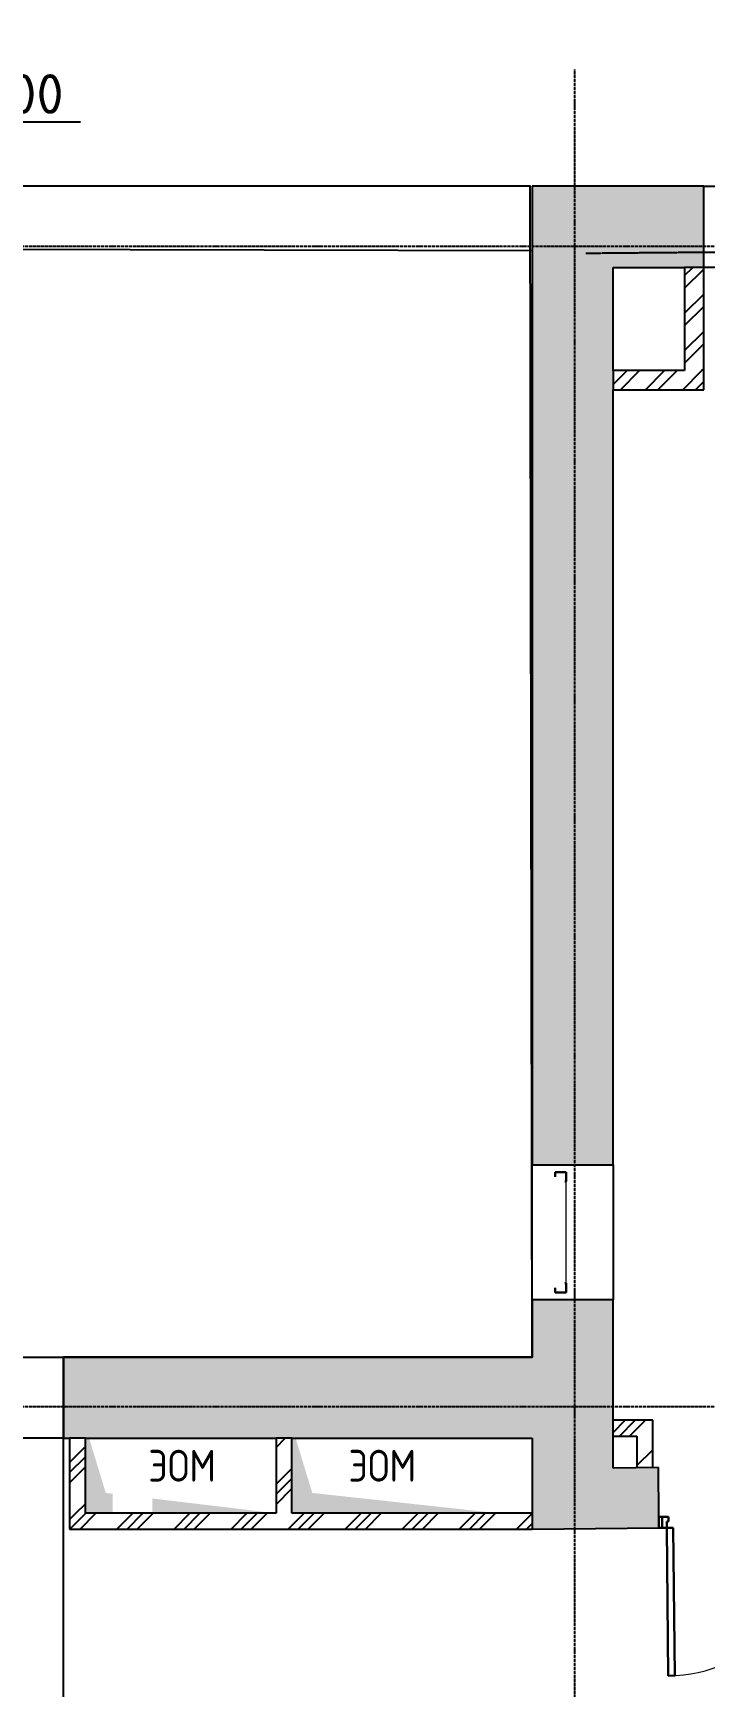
# Model space of a CAD drawing. Header units: millimetres. Extents: x -99936 to 523262, y -63190 to 327013.
# Drawn here: x 143740 to 147969, y 11641 to 22048 of the extents above; entities that cross this region are included whole.
import ezdxf
from ezdxf import colors
from ezdxf.entities.mleader import LeaderData, LeaderLine
from ezdxf.math import Vec2, Vec3

# ---------------------------------------------------------------- set-up
doc = ezdxf.new("R2010")
doc.units = ezdxf.units.MM
for name, pattern in [('ADSK_Линия сетки', [25, 20, -2.5, 0, -2.5]), ('ADSK_Сверху', [4.5, 3, -1.5]), ('ADSK_Снесено', [4.5, 3, -1.5])]:
    doc.linetypes.add(name, pattern=pattern)
for name, color, linetype, lineweight, true_color in [('_ Окна', 5, 'Continuous', 30, 0x0000ff), ('Стены внутренние', 5, 'Continuous', 18, 0x0000ff), ('Стены наружные', 1, 'ADSK_Снесено', 18, 0xff0000)]:
    doc.layers.add(name, color=color, linetype=linetype, lineweight=lineweight, true_color=true_color)
for name, color, linetype, lineweight in [('Аннотация', 7, 'Continuous', 9), ('Двери', 251, 'Continuous', 18), ('Окна', 251, 'Continuous', 18), ('Перекрытие', 7, 'Continuous', 18), ('Узлы', 7, 'Continuous', 18)]:
    doc.layers.add(name, color=color, linetype=linetype, lineweight=lineweight)
doc.styles.add('GOST Common_2', font='GOST Common_0.ttf', dxfattribs={"width": 0.9, "height": 250})
doc.styles.add('ISOCPEUR', font='isocpeur.ttf', dxfattribs={"height": 250})
pattern_1 = [(45, (108139.4, 150), (-179.6051, 179.6051), []), (45, (108202.9, 150), (0, 359.2102), []), (45, (108075.9, 150), (0, 359.2102), [])]
pattern_2 = [(45, (108139.4, 150), (-117.8655, 117.8655), []), (45, (108217.98, 150), (-117.8655, 117.8655), [])]

# ---------------------------------------------------------------- blocks, each defined once
blk = doc.blocks.new('Витраж-тент со смещением вовне - 60мм 30 сдвиг-1466941-02 План 2-го этажа маркировочный')
at = {"layer": '_ Окна', "color": 161, "linetype": 'ADSK_Сверху', "true_color": 0xaaaaff}
for p, q in [((-379, 25), (-379, -45)), ((-379, 25), (-349, 25)), ((-379, -45), (-379, 25)), ((379, 25), (349, 25)), ((379, -45), (379, 25)), ((379, -45), (379, 25)), ((-319, -45), (-379, -45)), ((-319, -35), (-319, -45)), ((319, -35), (319, -45)), ((319, -45), (379, -45))]:
    blk.add_line(p, q, dxfattribs=at)
at = {"layer": 'Окна', "color": 161, "linetype": 'ADSK_Сверху', "true_color": 0xaaaaff}
blk.add_line((-319, -45), (319, -45), dxfattribs=at)
blk = doc.blocks.new('AC_Дверь_Однопольная - Д-19л 1030х2200h-1983133-02 План 2-го этажа маркировочный')
at = {"layer": 'Двери', "lineweight": 30}
for p, q in [((465, 1120), (425, 1120)), ((425, 1120), (425, 190)), ((465, 190), (465, 1120)), ((-495, 190), (-515, 190)), ((-515, 190), (-515, 120)), ((-515, 120), (-495, 120)), ((-465, 190), (-495, 190)), ((-495, 190), (-495, 120)), ((-495, 120), (-495, 190)), ((-495, 120), (-455, 120)), ((-465, 150), (-465, 190)), ((-455, 150), (-465, 150)), ((-455, 120), (-455, 150)), ((425, 190), (465, 190)), ((465, 150), (455, 150)), ((455, 150), (455, 120)), ((455, 120), (495, 120)), ((495, 190), (465, 190)), ((465, 190), (465, 150)), ((495, 120), (495, 190)), ((515, 190), (495, 190)), ((495, 190), (495, 120)), ((495, 120), (515, 120)), ((515, 120), (515, 190))]:
    blk.add_line(p, q, dxfattribs=at)
at = {"layer": 'Двери'}
blk.add_arc((465, 190), 930, 90, 180, dxfattribs=at)

msp = doc.modelspace()

# ---------------------------------------------------------------- hatches: boundary and pattern name
at = {"layer": 'Стены внутренние', "lineweight": 25, "true_color": 0x636466}
h = msp.add_hatch(dxfattribs=at)
h.set_pattern_fill('FP_2', color=251, style=0, pattern_type=2)
h.set_pattern_definition(pattern_2)
h.paths.add_polyline_path([(147841.304, 19924.059), (147961.304, 19924.059), (147961.304, 20574.059), (147841.304, 20574.059)])
h = msp.add_hatch(dxfattribs=at)
h.set_pattern_fill('FP_2', color=251, style=0, pattern_type=2)
h.set_pattern_definition(pattern_2)
h.paths.add_polyline_path([(147924.773, 19804.059), (147961.304, 19804.059), (147961.304, 19924.059), (147391.304, 19924.059), (147391.304, 19804.059), (147841.304, 19804.059)])
h = msp.add_hatch(dxfattribs=at)
h.set_pattern_fill('FP_1', color=251, style=0, pattern_type=2)
h.set_pattern_definition(pattern_1)
h.paths.add_polyline_path([(147541.304, 13219.15), (147541.304, 13319.15), (147391.304, 13319.15), (147391.304, 13219.15)])
h = msp.add_hatch(dxfattribs=at)
h.set_pattern_fill('FP_1', color=251, style=0, pattern_type=2)
h.set_pattern_definition(pattern_1)
h.paths.add_polyline_path([(147541.304, 13020.253), (147585.588, 13021.547), (147585.07, 13075.488), (147641.304, 13075.488), (147641.304, 13319.15), (147541.304, 13319.15), (147541.304, 13021.211)])
h = msp.add_hatch(dxfattribs=at)
h.set_pattern_fill('FP_1', color=251, style=0, pattern_type=2)
h.set_pattern_definition(pattern_1)
h.paths.add_polyline_path([(143968.973, 12733.908), (144068.973, 12733.908), (144068.973, 13206.632), (143968.973, 13206.632), (143968.973, 12735.235)])
h = msp.add_hatch(dxfattribs=at)
h.set_pattern_fill('FP_1', color=251, style=0, pattern_type=2)
h.set_pattern_definition(pattern_1)
h.paths.add_polyline_path([(145270.301, 12733.908), (145368.973, 12733.908), (145368.973, 13206.632), (145268.973, 13206.632), (145268.973, 12733.908), (145270.197, 12733.908)])
msp.add_hatch(color=251, dxfattribs=at).paths.add_polyline_path([(146881.304, 12633.908), (147391.304, 12638.797), (147391.304, 13206.632), (146881.304, 13206.632), (146881.304, 12735.235)])
h = msp.add_hatch(color=251, dxfattribs=at)
h.paths.add_polyline_path([(147391.304, 12638.797), (147679.931, 12641.564), (147676.288, 13021.547), (147391.304, 13018.815), (147391.304, 12735.235)])
h.paths.add_polyline_path([(148709.883, 12651.438), (151133.259, 12674.671), (151129.616, 13054.654), (148706.241, 13031.421), (148709.744, 12665.957)])
h = msp.add_hatch(dxfattribs=at)
h.set_pattern_fill('FP_1', color=251, style=0, pattern_type=2)
h.set_pattern_definition(pattern_1)
h.paths.add_polyline_path([(145362.397, 12633.908), (146881.304, 12633.908), (146881.304, 12733.908), (143968.973, 12733.908), (143968.973, 12633.908), (145083.02, 12633.908)])
at = {"layer": 'Стены наружные', "linetype": 'Continuous', "lineweight": 25, "true_color": 0x636466}
h = msp.add_hatch(color=251, dxfattribs=at)
h.paths.add_polyline_path([(154682.612, 20574.059), (154682.612, 21084.059), (153623.876, 21084.059), (153623.876, 20574.059), (154681.434, 20574.059)])
h.paths.add_polyline_path([(151623.876, 20574.059), (151623.876, 21084.059), (149692.581, 21084.059), (149692.581, 20574.059), (150825.952, 20574.059)])
h.paths.add_polyline_path([(147624.341, 20574.059), (147962.581, 20574.059), (147962.581, 21084.059), (146881.304, 21084.059), (146881.304, 20574.059), (147391.304, 20574.059)])
h = msp.add_hatch(color=251, dxfattribs=at)
h.paths.add_polyline_path([(147271.633, 13716.632), (147391.304, 13716.632), (147391.304, 14076.914), (146881.304, 14076.914), (146881.304, 13716.632), (146987.306, 13716.632)])
h.paths.add_polyline_path([(147271.633, 14926.914), (147391.304, 14926.914), (147391.304, 20574.059), (146881.304, 20574.059), (146881.304, 14926.914), (146987.306, 14926.914)])
h = msp.add_hatch(color=251, dxfattribs=at)
h.paths.add_polyline_path([(145083.02, 13206.632), (147391.304, 13206.632), (147391.304, 13716.632), (143932.168, 13716.632), (143932.168, 13206.632)])
h.paths.add_polyline_path([(141113.177, 13206.632), (142112.168, 13206.632), (142112.168, 13716.632), (141113.177, 13716.632), (141113.177, 13231.1)])
h.paths.add_polyline_path([(138315.18, 13206.632), (139293.177, 13206.632), (139293.177, 13716.632), (138315.18, 13716.632), (138315.18, 13261.272)])
h.paths.add_polyline_path([(136495.18, 13206.632), (136495.18, 13716.632), (135501.452, 13716.632), (135501.452, 13206.632)])
h.paths.add_polyline_path([(132938.288, 13206.632), (133681.452, 13206.632), (133681.452, 13716.632), (132691.767, 13716.632), (132691.767, 13206.632)])
h.paths.add_polyline_path([(130871.767, 13206.632), (130871.767, 13716.632), (129873.383, 13716.632), (129873.383, 13206.632)])
h.paths.add_polyline_path([(127293.772, 13206.632), (128053.383, 13206.632), (128053.383, 13716.632), (127043.973, 13716.632), (127043.973, 13206.632)])
h.paths.add_polyline_path([(124752.451, 13206.632), (125223.973, 13206.632), (125223.973, 13716.632), (124246.973, 13716.632), (124246.973, 13206.632)])
h.paths.add_polyline_path([(119669.808, 13206.632), (122426.973, 13206.632), (122426.973, 13716.632), (119440.718, 13716.632), (119440.718, 13359.617), (119399.511, 13309.617), (119314.636, 13309.617), (119314.636, 13206.632), (119440.718, 13206.632)])
at = {"layer": 'Узлы', "lineweight": 25, "true_color": 0x636466}
for points in [[(145268.973, 12733.908), (144490.342, 12827.042), (144490.342, 12735.235), (144240.342, 12735.235), (144240.342, 12856.945), (144197.174, 12862.108), (144092.46, 13206.632), (144068.973, 13206.632), (144068.973, 12733.908), (145083.02, 12733.908)], [(145370.267, 12733.908), (146668.973, 12733.908), (145497.174, 12862.108), (145392.46, 13206.632), (145368.973, 13206.632), (145368.973, 12733.908)]]:
    msp.add_hatch(color=251, dxfattribs=at).paths.add_polyline_path(points)

# ---------------------------------------------------------------- linework, layer by layer
at = {"linetype": 'ADSK_Линия сетки', "lineweight": 25}
for p, q in [((147149.31, -3863.552), (147149.31, 21818.801)), ((97053.175, 20706.788), (165281.118, 20706.788)), ((97053.175, 13406.788), (165281.118, 13406.788))]:
    msp.add_line(p, q, dxfattribs=at)
at = {"color": 251, "lineweight": 25, "true_color": 0x636466}
msp.add_lwpolyline([(119444.636, 21068.632), (119440.718, 13720.182), (122426.973, 13716.632), (122426.973, 13206.632), (120564.563, 13206.632), (120564.563, 11328.12), (143932.168, 11328.12), (143932.168, 13716.632), (146881.304, 13716.632), (146869.103, 21084.059), (139456.416, 21084.059), (139456.416, 43675.127), (126595.235, 43675.127), (126595.235, 21068.632), (119444.636, 21068.632)], dxfattribs=at)
at = {"layer": 'Перекрытие', "color": 251, "lineweight": 25, "true_color": 0x636466}
msp.add_line((146881.304, 20678.956), (139394.917, 20694.371), dxfattribs=at)
at = {"layer": 'Перекрытие', "color": 251, "linetype": 'ADSK_Сверху', "lineweight": 25, "true_color": 0x636466}
msp.add_line((147220.53, 20663.615), (150510.299, 20692.254), dxfattribs=at)
at = {"layer": 'Стены внутренние', "color": 251, "lineweight": 25, "true_color": 0x636466}
for p, q in [((147841.304, 20574.059), (147841.304, 19924.059)), ((147961.304, 20574.059), (147841.304, 20574.059)), ((147961.304, 19804.059), (147961.304, 20574.059)), ((147841.304, 19924.059), (147391.304, 19924.059)), ((147391.304, 19924.059), (147391.304, 19804.059)), ((147391.304, 19804.059), (147961.304, 19804.059)), ((147641.304, 13319.15), (147391.304, 13319.15)), ((147391.304, 13219.15), (147541.304, 13219.15)), ((147541.304, 13219.15), (147541.304, 13020.253)), ((147641.304, 13021.211), (147641.304, 13319.15)), ((143968.973, 13206.632), (143968.973, 12633.908)), ((144068.973, 13206.632), (143968.973, 13206.632)), ((144068.973, 12733.908), (144068.973, 13206.632)), ((145268.973, 13206.632), (145268.973, 12733.908)), ((145368.973, 13206.632), (145268.973, 13206.632)), ((145368.973, 12733.908), (145368.973, 13206.632)), ((146881.304, 13206.632), (146881.304, 12633.908)), ((147391.304, 13018.815), (147391.304, 13206.632)), ((147676.288, 13021.547), (147391.304, 13018.815)), ((147679.26, 12711.561), (147676.288, 13021.547)), ((145268.973, 12733.908), (144068.973, 12733.908)), ((146881.304, 12733.908), (145368.973, 12733.908)), ((143968.973, 12633.908), (146881.304, 12633.908)), ((146881.304, 12633.908), (147679.931, 12641.564))]:
    msp.add_line(p, q, dxfattribs=at)
at = {"layer": 'Стены внутренние', "color": 251, "linetype": 'ADSK_Сверху', "lineweight": 25, "true_color": 0x636466}
msp.add_line((144068.973, 12735.235), (144068.973, 13206.632), dxfattribs=at)
at = {"layer": 'Стены наружные', "color": 251, "linetype": 'Continuous', "lineweight": 25, "true_color": 0x636466}
for p, q in [((147962.581, 21084.059), (146881.304, 21084.059)), ((146881.304, 21084.059), (146881.304, 14926.914)), ((147962.581, 20574.059), (147962.581, 21084.059)), ((147962.581, 21084.059), (149692.581, 21084.059)), ((147391.304, 20574.059), (147841.304, 20574.059)), ((147391.304, 19924.059), (147391.304, 20574.059)), ((147961.304, 20574.059), (147962.581, 20574.059)), ((149692.581, 20574.059), (147962.581, 20574.059)), ((147391.304, 14926.914), (147391.304, 19804.059)), ((146881.304, 14926.914), (147391.304, 14926.914)), ((146881.304, 14076.914), (146881.304, 14926.914)), ((147391.304, 14926.914), (147391.304, 14076.914)), ((147391.304, 14076.914), (146881.304, 14076.914)), ((146881.304, 14076.914), (146881.304, 13716.632)), ((147391.304, 13206.632), (147391.304, 14076.914)), ((142112.168, 13716.632), (143932.168, 13716.632)), ((146881.304, 13716.632), (143932.168, 13716.632)), ((143932.168, 13716.632), (143932.168, 13206.632)), ((143932.168, 13206.632), (142112.168, 13206.632)), ((143932.168, 13206.632), (143968.973, 13206.632)), ((144068.973, 13206.632), (145268.973, 13206.632)), ((145368.973, 13206.632), (146881.304, 13206.632))]:
    msp.add_line(p, q, dxfattribs=at)

# ---------------------------------------------------------------- block references
at = {"layer": '_ Окна', "color": 251, "linetype": 'ADSK_Сверху', "lineweight": 25, "true_color": 0x636466, "rotation": 90.00000000000027}
msp.add_blockref('Витраж-тент со смещением вовне - 60мм 30 сдвиг-1466941-02 План 2-го этажа маркировочный', (147051.304, 14501.914), dxfattribs=at)
at = {"layer": 'Двери', "color": 251, "lineweight": 25, "true_color": 0x636466, "rotation": 180.5492755352822}
msp.add_blockref('AC_Дверь_Однопольная - Д-19л 1030х2200h-1983133-02 План 2-го этажа маркировочный', (148193.086, 12836.493), dxfattribs=at)

# ---------------------------------------------------------------- texts
at = {"layer": 'Аннотация', "color": 251, "lineweight": 25, "true_color": 0x636466, "char_height": 200, "width": 555.56944, "attachment_point": 1, "style": 'GOST Common_2'}
for insert in [(144465.324, 13133.153), (145725.324, 13133.153)]:
    msp.add_mtext('ЭОМ', dxfattribs=dict(at, insert=insert))

# ---------------------------------------------------------------- leaders
ml = msp.add_multileader_mtext('Standard')
ml.set_content('РРК-1-60 700х500\\Pl 11000', color=256, style='ISOCPEUR')
ml.set_leader_properties()
ml.build(insert=Vec2(0, 0))
ml.multileader.update_dxf_attribs({"text_left_attachment_type": 6, "text_right_attachment_type": 6, "dogleg_length": 0.36, "arrow_head_size": 0.18})
ctx = ml.context
ctx.base_point, ctx.char_height, ctx.arrow_head_size, ctx.landing_gap_size, ctx.plane_origin = Vec3(141170.389, 21490.211), 250, 0.18, 0.09, Vec3(139280.189, 19765.212)
ctx.left_attachment, ctx.right_attachment = 6, 6
notes = []
notes.append((ctx, [(0, (1, 1, 0), (141170.029, 21490.211), (1, 0), 0.36, [(0, [(138924.623, 19934.305)], 0, [])])]))
ctx.mtext.insert, ctx.mtext.flow_direction = Vec3(141170.479, 21790.211), 5
for ctx, leaders in notes:
    for number, flags, end, landing, length, lines in leaders:
        leader = LeaderData()
        leader.index, (leader.has_last_leader_line, leader.has_dogleg_vector, leader.attachment_direction) = number, flags
        leader.last_leader_point, leader.dogleg_vector, leader.dogleg_length = Vec3(end), Vec3(landing), length
        for number, points, colour, breaks in lines:
            line = LeaderLine()
            line.index, line.vertices, line.color, line.breaks = number, Vec3.list(points), colors.encode_raw_color(colour), breaks
            leader.lines.append(line)
        ctx.leaders.append(leader)

doc.saveas('drawing.dxf')
